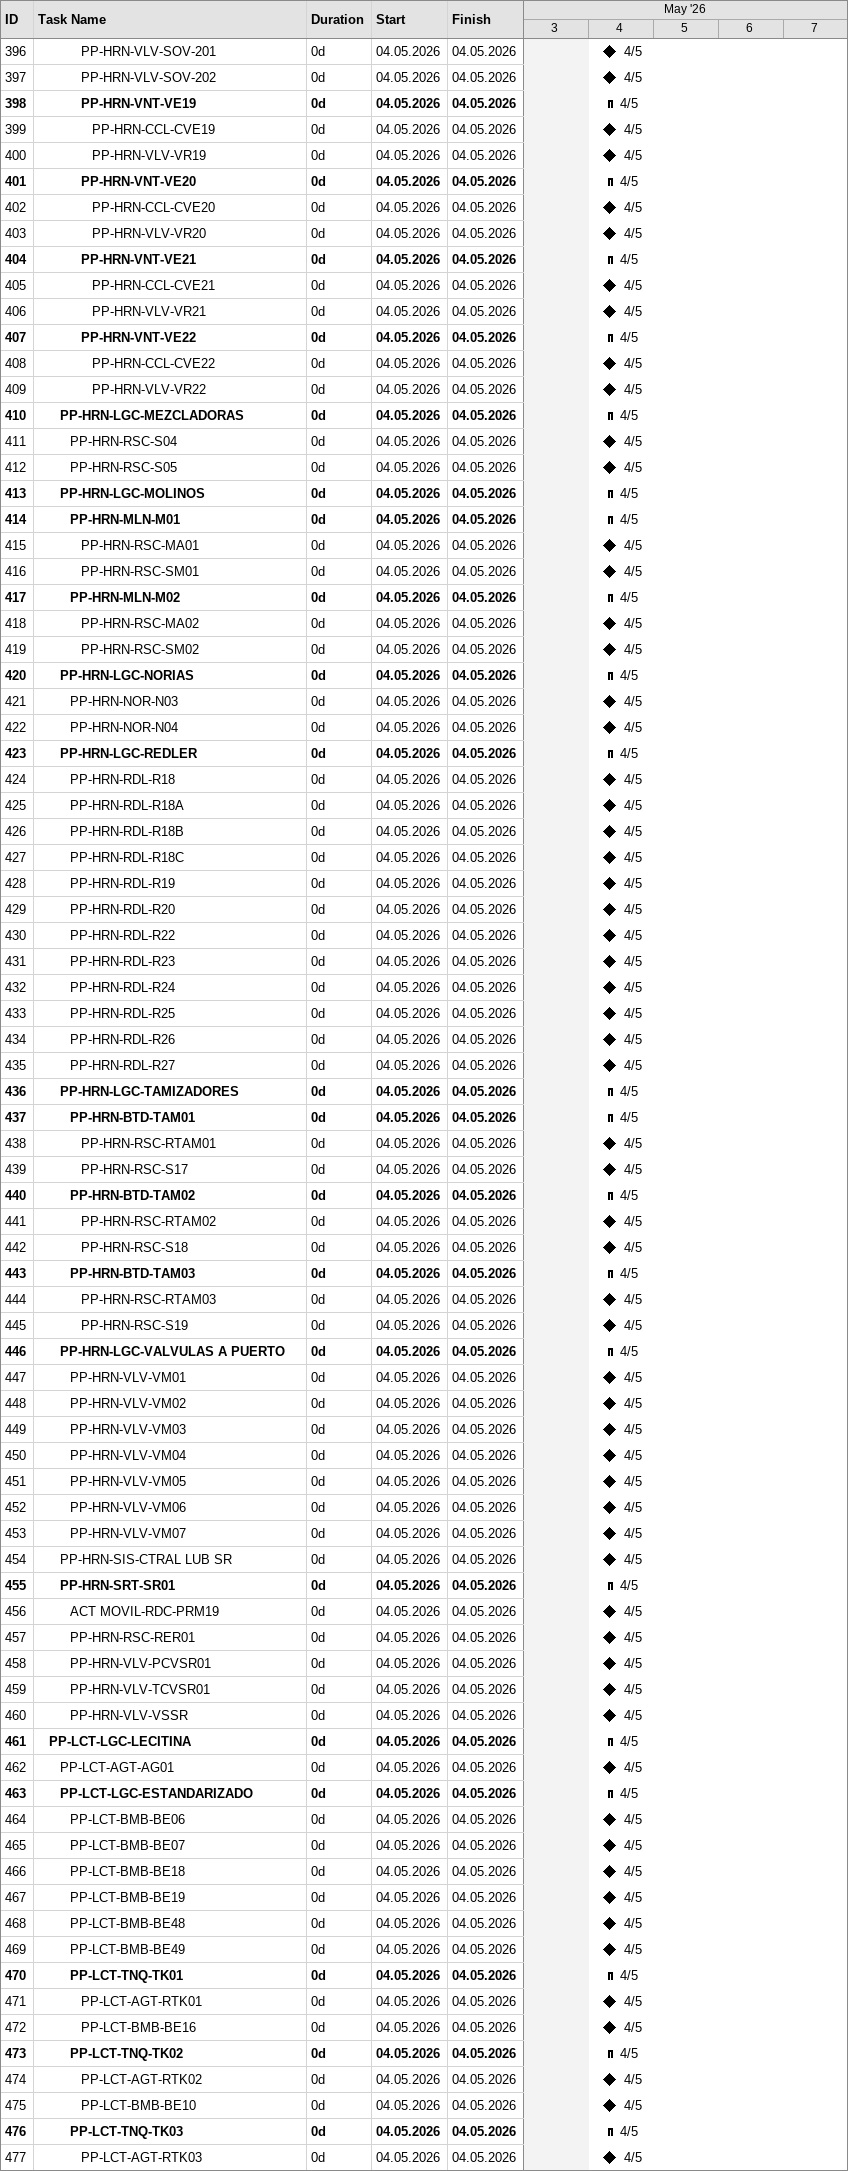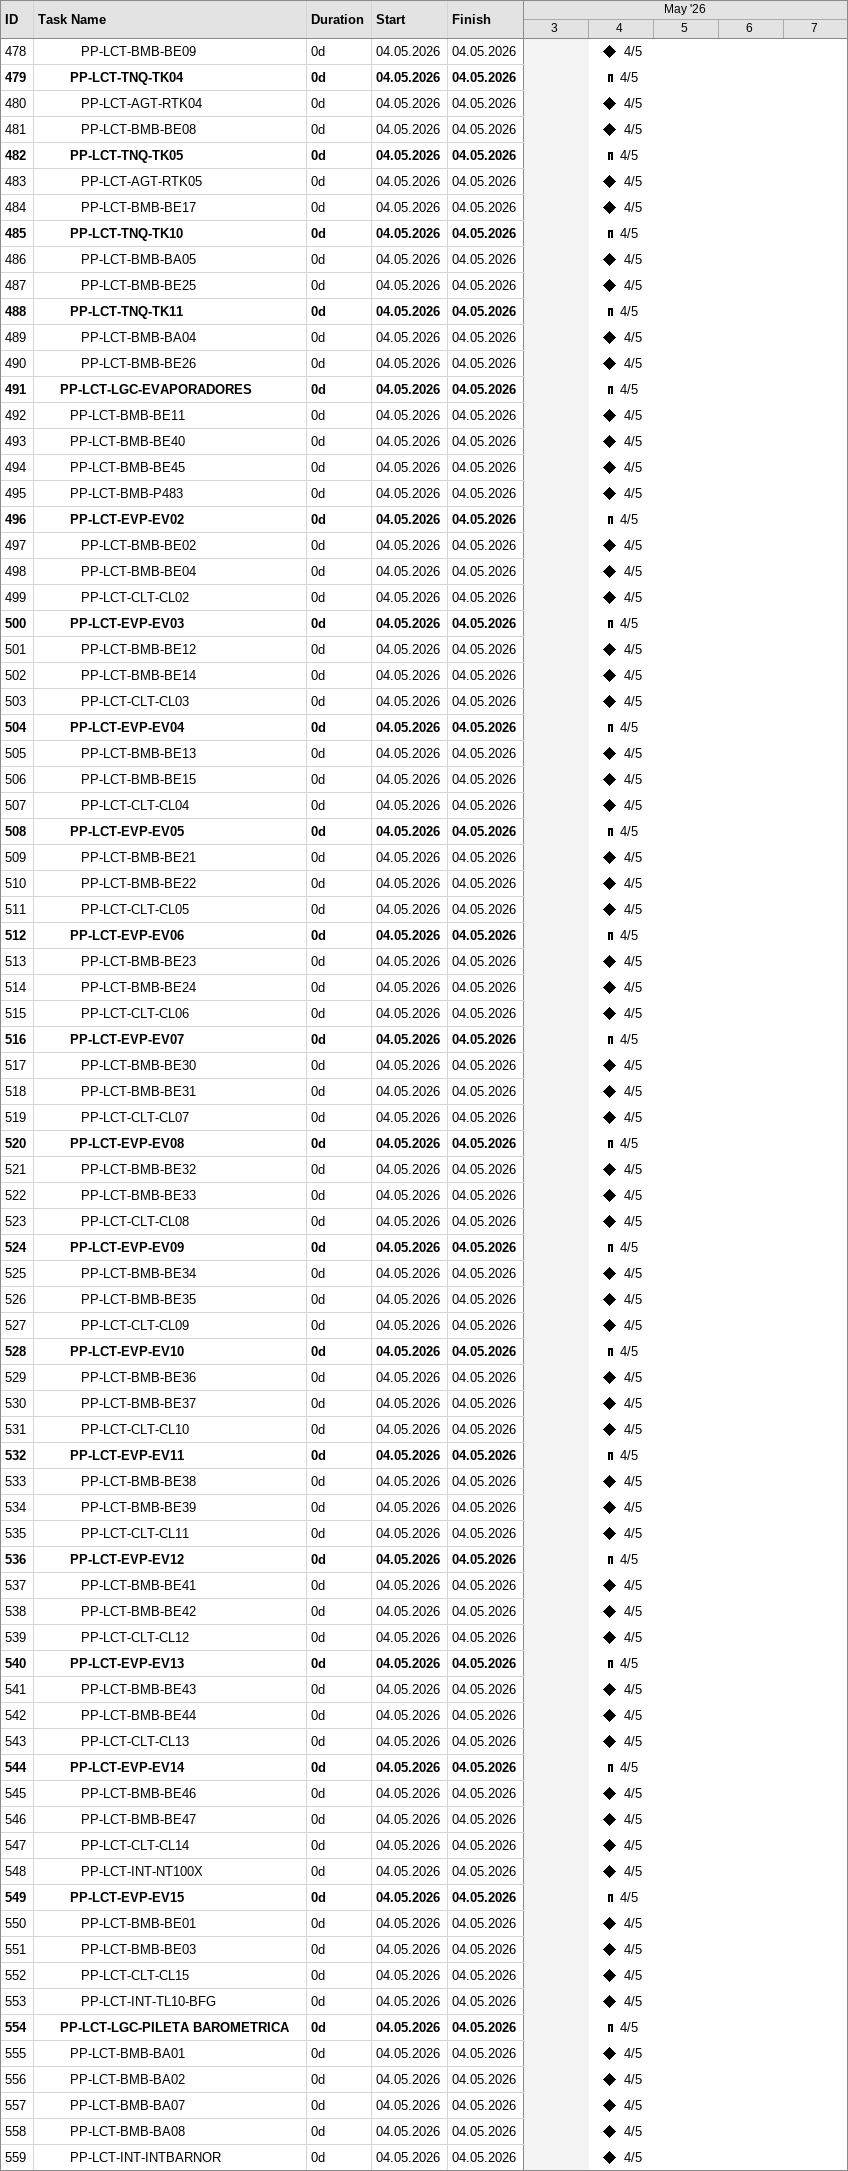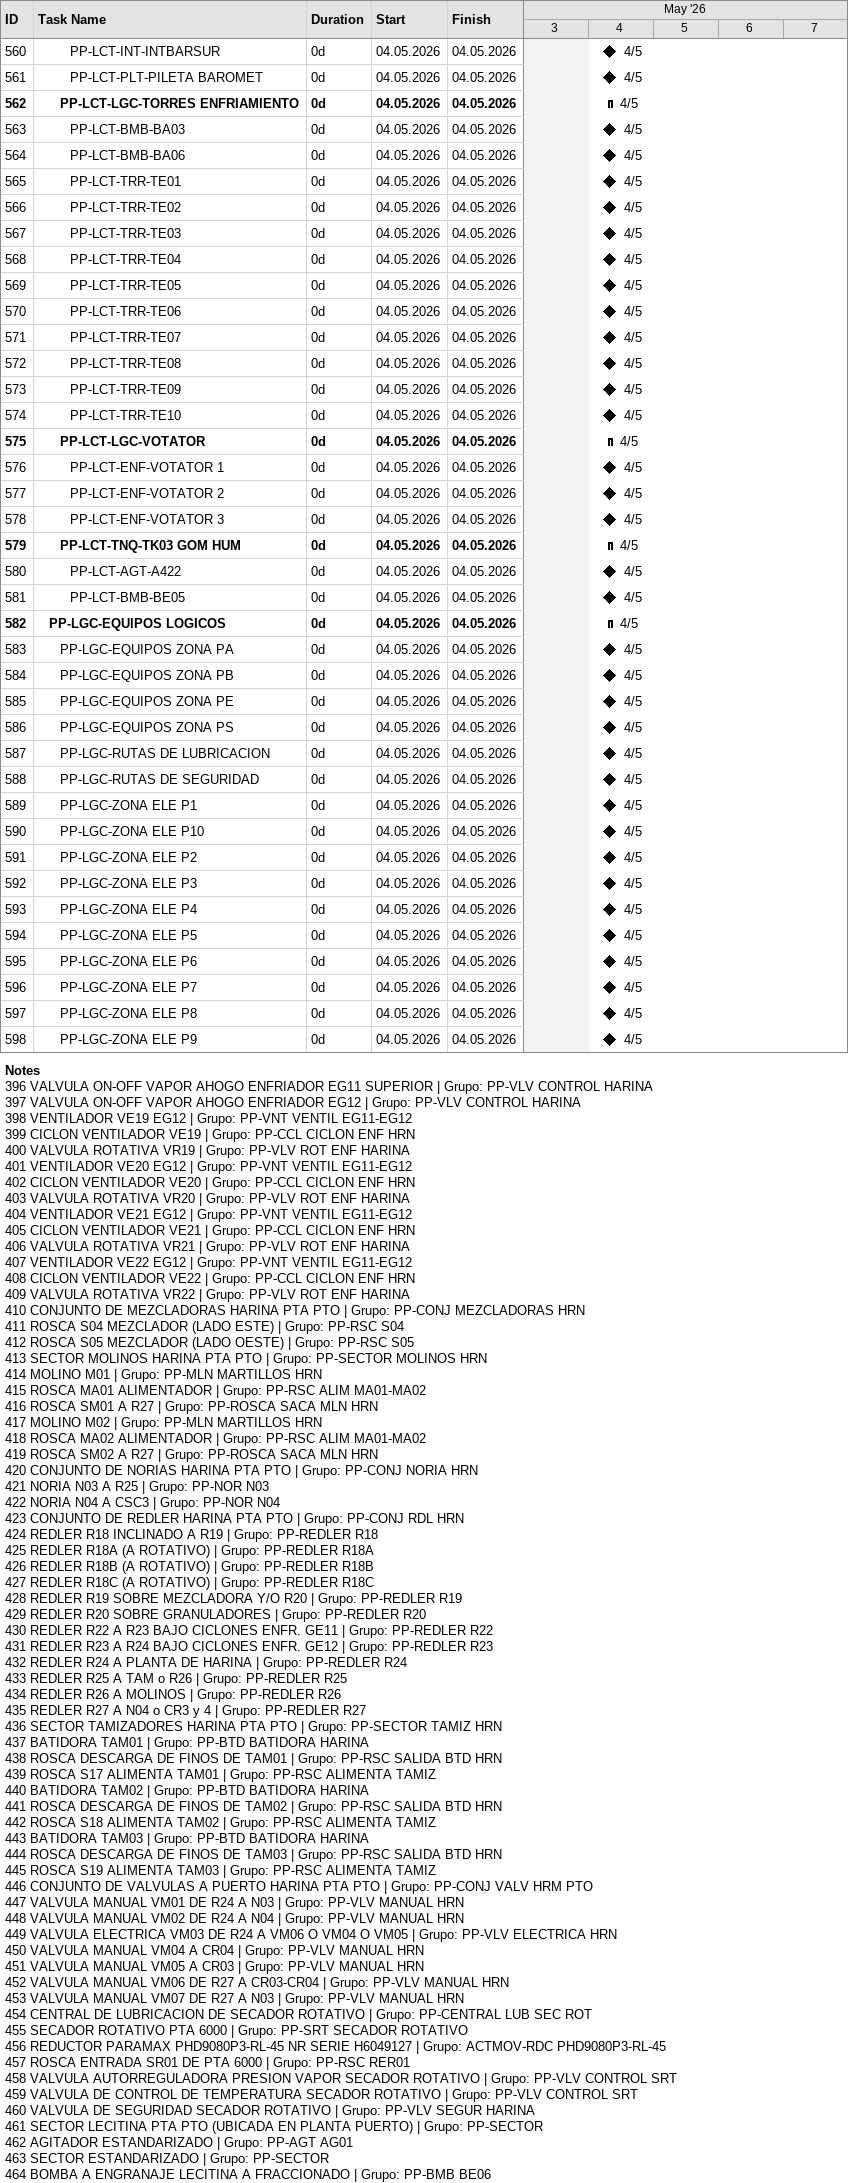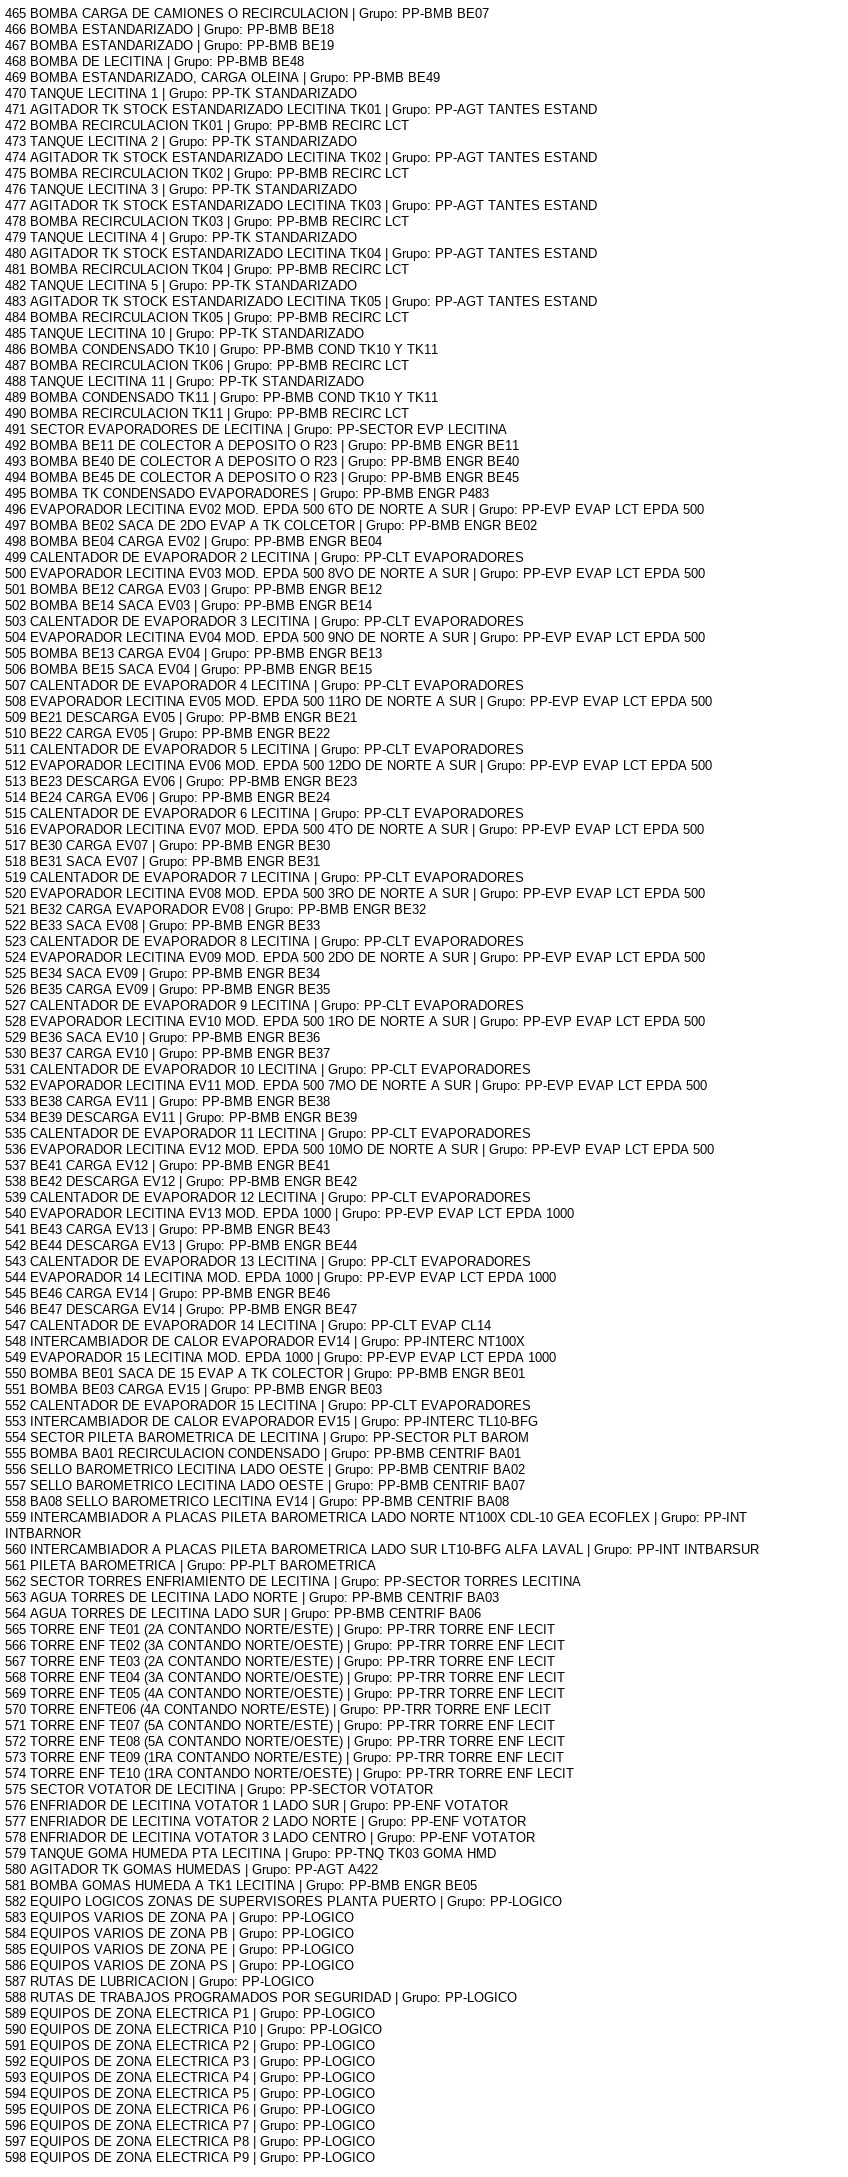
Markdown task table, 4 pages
| ID | Level | Task | Duration | Start | Finish |
|---|---|---|---|---|---|
| 396 | 5 | PP-HRN-VLV-SOV-201 | 0d | 2026-05-04 | 2026-05-04 |
| 397 | 5 | PP-HRN-VLV-SOV-202 | 0d | 2026-05-04 | 2026-05-04 |
| 398 | 5 | **PP-HRN-VNT-VE19** | 0d | 2026-05-04 | 2026-05-04 |
| 399 | 6 | PP-HRN-CCL-CVE19 | 0d | 2026-05-04 | 2026-05-04 |
| 400 | 6 | PP-HRN-VLV-VR19 | 0d | 2026-05-04 | 2026-05-04 |
| 401 | 5 | **PP-HRN-VNT-VE20** | 0d | 2026-05-04 | 2026-05-04 |
| 402 | 6 | PP-HRN-CCL-CVE20 | 0d | 2026-05-04 | 2026-05-04 |
| 403 | 6 | PP-HRN-VLV-VR20 | 0d | 2026-05-04 | 2026-05-04 |
| 404 | 5 | **PP-HRN-VNT-VE21** | 0d | 2026-05-04 | 2026-05-04 |
| 405 | 6 | PP-HRN-CCL-CVE21 | 0d | 2026-05-04 | 2026-05-04 |
| 406 | 6 | PP-HRN-VLV-VR21 | 0d | 2026-05-04 | 2026-05-04 |
| 407 | 5 | **PP-HRN-VNT-VE22** | 0d | 2026-05-04 | 2026-05-04 |
| 408 | 6 | PP-HRN-CCL-CVE22 | 0d | 2026-05-04 | 2026-05-04 |
| 409 | 6 | PP-HRN-VLV-VR22 | 0d | 2026-05-04 | 2026-05-04 |
| 410 | 3 | **PP-HRN-LGC-MEZCLADORAS** | 0d | 2026-05-04 | 2026-05-04 |
| 411 | 4 | PP-HRN-RSC-S04 | 0d | 2026-05-04 | 2026-05-04 |
| 412 | 4 | PP-HRN-RSC-S05 | 0d | 2026-05-04 | 2026-05-04 |
| 413 | 3 | **PP-HRN-LGC-MOLINOS** | 0d | 2026-05-04 | 2026-05-04 |
| 414 | 4 | **PP-HRN-MLN-M01** | 0d | 2026-05-04 | 2026-05-04 |
| 415 | 5 | PP-HRN-RSC-MA01 | 0d | 2026-05-04 | 2026-05-04 |
| 416 | 5 | PP-HRN-RSC-SM01 | 0d | 2026-05-04 | 2026-05-04 |
| 417 | 4 | **PP-HRN-MLN-M02** | 0d | 2026-05-04 | 2026-05-04 |
| 418 | 5 | PP-HRN-RSC-MA02 | 0d | 2026-05-04 | 2026-05-04 |
| 419 | 5 | PP-HRN-RSC-SM02 | 0d | 2026-05-04 | 2026-05-04 |
| 420 | 3 | **PP-HRN-LGC-NORIAS** | 0d | 2026-05-04 | 2026-05-04 |
| 421 | 4 | PP-HRN-NOR-N03 | 0d | 2026-05-04 | 2026-05-04 |
| 422 | 4 | PP-HRN-NOR-N04 | 0d | 2026-05-04 | 2026-05-04 |
| 423 | 3 | **PP-HRN-LGC-REDLER** | 0d | 2026-05-04 | 2026-05-04 |
| 424 | 4 | PP-HRN-RDL-R18 | 0d | 2026-05-04 | 2026-05-04 |
| 425 | 4 | PP-HRN-RDL-R18A | 0d | 2026-05-04 | 2026-05-04 |
| 426 | 4 | PP-HRN-RDL-R18B | 0d | 2026-05-04 | 2026-05-04 |
| 427 | 4 | PP-HRN-RDL-R18C | 0d | 2026-05-04 | 2026-05-04 |
| 428 | 4 | PP-HRN-RDL-R19 | 0d | 2026-05-04 | 2026-05-04 |
| 429 | 4 | PP-HRN-RDL-R20 | 0d | 2026-05-04 | 2026-05-04 |
| 430 | 4 | PP-HRN-RDL-R22 | 0d | 2026-05-04 | 2026-05-04 |
| 431 | 4 | PP-HRN-RDL-R23 | 0d | 2026-05-04 | 2026-05-04 |
| 432 | 4 | PP-HRN-RDL-R24 | 0d | 2026-05-04 | 2026-05-04 |
| 433 | 4 | PP-HRN-RDL-R25 | 0d | 2026-05-04 | 2026-05-04 |
| 434 | 4 | PP-HRN-RDL-R26 | 0d | 2026-05-04 | 2026-05-04 |
| 435 | 4 | PP-HRN-RDL-R27 | 0d | 2026-05-04 | 2026-05-04 |
| 436 | 3 | **PP-HRN-LGC-TAMIZADORES** | 0d | 2026-05-04 | 2026-05-04 |
| 437 | 4 | **PP-HRN-BTD-TAM01** | 0d | 2026-05-04 | 2026-05-04 |
| 438 | 5 | PP-HRN-RSC-RTAM01 | 0d | 2026-05-04 | 2026-05-04 |
| 439 | 5 | PP-HRN-RSC-S17 | 0d | 2026-05-04 | 2026-05-04 |
| 440 | 4 | **PP-HRN-BTD-TAM02** | 0d | 2026-05-04 | 2026-05-04 |
| 441 | 5 | PP-HRN-RSC-RTAM02 | 0d | 2026-05-04 | 2026-05-04 |
| 442 | 5 | PP-HRN-RSC-S18 | 0d | 2026-05-04 | 2026-05-04 |
| 443 | 4 | **PP-HRN-BTD-TAM03** | 0d | 2026-05-04 | 2026-05-04 |
| 444 | 5 | PP-HRN-RSC-RTAM03 | 0d | 2026-05-04 | 2026-05-04 |
| 445 | 5 | PP-HRN-RSC-S19 | 0d | 2026-05-04 | 2026-05-04 |
| 446 | 3 | **PP-HRN-LGC-VALVULAS A PUERTO** | 0d | 2026-05-04 | 2026-05-04 |
| 447 | 4 | PP-HRN-VLV-VM01 | 0d | 2026-05-04 | 2026-05-04 |
| 448 | 4 | PP-HRN-VLV-VM02 | 0d | 2026-05-04 | 2026-05-04 |
| 449 | 4 | PP-HRN-VLV-VM03 | 0d | 2026-05-04 | 2026-05-04 |
| 450 | 4 | PP-HRN-VLV-VM04 | 0d | 2026-05-04 | 2026-05-04 |
| 451 | 4 | PP-HRN-VLV-VM05 | 0d | 2026-05-04 | 2026-05-04 |
| 452 | 4 | PP-HRN-VLV-VM06 | 0d | 2026-05-04 | 2026-05-04 |
| 453 | 4 | PP-HRN-VLV-VM07 | 0d | 2026-05-04 | 2026-05-04 |
| 454 | 3 | PP-HRN-SIS-CTRAL LUB SR | 0d | 2026-05-04 | 2026-05-04 |
| 455 | 3 | **PP-HRN-SRT-SR01** | 0d | 2026-05-04 | 2026-05-04 |
| 456 | 4 | ACT MOVIL-RDC-PRM19 | 0d | 2026-05-04 | 2026-05-04 |
| 457 | 4 | PP-HRN-RSC-RER01 | 0d | 2026-05-04 | 2026-05-04 |
| 458 | 4 | PP-HRN-VLV-PCVSR01 | 0d | 2026-05-04 | 2026-05-04 |
| 459 | 4 | PP-HRN-VLV-TCVSR01 | 0d | 2026-05-04 | 2026-05-04 |
| 460 | 4 | PP-HRN-VLV-VSSR | 0d | 2026-05-04 | 2026-05-04 |
| 461 | 2 | **PP-LCT-LGC-LECITINA** | 0d | 2026-05-04 | 2026-05-04 |
| 462 | 3 | PP-LCT-AGT-AG01 | 0d | 2026-05-04 | 2026-05-04 |
| 463 | 3 | **PP-LCT-LGC-ESTANDARIZADO** | 0d | 2026-05-04 | 2026-05-04 |
| 464 | 4 | PP-LCT-BMB-BE06 | 0d | 2026-05-04 | 2026-05-04 |
| 465 | 4 | PP-LCT-BMB-BE07 | 0d | 2026-05-04 | 2026-05-04 |
| 466 | 4 | PP-LCT-BMB-BE18 | 0d | 2026-05-04 | 2026-05-04 |
| 467 | 4 | PP-LCT-BMB-BE19 | 0d | 2026-05-04 | 2026-05-04 |
| 468 | 4 | PP-LCT-BMB-BE48 | 0d | 2026-05-04 | 2026-05-04 |
| 469 | 4 | PP-LCT-BMB-BE49 | 0d | 2026-05-04 | 2026-05-04 |
| 470 | 4 | **PP-LCT-TNQ-TK01** | 0d | 2026-05-04 | 2026-05-04 |
| 471 | 5 | PP-LCT-AGT-RTK01 | 0d | 2026-05-04 | 2026-05-04 |
| 472 | 5 | PP-LCT-BMB-BE16 | 0d | 2026-05-04 | 2026-05-04 |
| 473 | 4 | **PP-LCT-TNQ-TK02** | 0d | 2026-05-04 | 2026-05-04 |
| 474 | 5 | PP-LCT-AGT-RTK02 | 0d | 2026-05-04 | 2026-05-04 |
| 475 | 5 | PP-LCT-BMB-BE10 | 0d | 2026-05-04 | 2026-05-04 |
| 476 | 4 | **PP-LCT-TNQ-TK03** | 0d | 2026-05-04 | 2026-05-04 |
| 477 | 5 | PP-LCT-AGT-RTK03 | 0d | 2026-05-04 | 2026-05-04 |
| 478 | 5 | PP-LCT-BMB-BE09 | 0d | 2026-05-04 | 2026-05-04 |
| 479 | 4 | **PP-LCT-TNQ-TK04** | 0d | 2026-05-04 | 2026-05-04 |
| 480 | 5 | PP-LCT-AGT-RTK04 | 0d | 2026-05-04 | 2026-05-04 |
| 481 | 5 | PP-LCT-BMB-BE08 | 0d | 2026-05-04 | 2026-05-04 |
| 482 | 4 | **PP-LCT-TNQ-TK05** | 0d | 2026-05-04 | 2026-05-04 |
| 483 | 5 | PP-LCT-AGT-RTK05 | 0d | 2026-05-04 | 2026-05-04 |
| 484 | 5 | PP-LCT-BMB-BE17 | 0d | 2026-05-04 | 2026-05-04 |
| 485 | 4 | **PP-LCT-TNQ-TK10** | 0d | 2026-05-04 | 2026-05-04 |
| 486 | 5 | PP-LCT-BMB-BA05 | 0d | 2026-05-04 | 2026-05-04 |
| 487 | 5 | PP-LCT-BMB-BE25 | 0d | 2026-05-04 | 2026-05-04 |
| 488 | 4 | **PP-LCT-TNQ-TK11** | 0d | 2026-05-04 | 2026-05-04 |
| 489 | 5 | PP-LCT-BMB-BA04 | 0d | 2026-05-04 | 2026-05-04 |
| 490 | 5 | PP-LCT-BMB-BE26 | 0d | 2026-05-04 | 2026-05-04 |
| 491 | 3 | **PP-LCT-LGC-EVAPORADORES** | 0d | 2026-05-04 | 2026-05-04 |
| 492 | 4 | PP-LCT-BMB-BE11 | 0d | 2026-05-04 | 2026-05-04 |
| 493 | 4 | PP-LCT-BMB-BE40 | 0d | 2026-05-04 | 2026-05-04 |
| 494 | 4 | PP-LCT-BMB-BE45 | 0d | 2026-05-04 | 2026-05-04 |
| 495 | 4 | PP-LCT-BMB-P483 | 0d | 2026-05-04 | 2026-05-04 |
| 496 | 4 | **PP-LCT-EVP-EV02** | 0d | 2026-05-04 | 2026-05-04 |
| 497 | 5 | PP-LCT-BMB-BE02 | 0d | 2026-05-04 | 2026-05-04 |
| 498 | 5 | PP-LCT-BMB-BE04 | 0d | 2026-05-04 | 2026-05-04 |
| 499 | 5 | PP-LCT-CLT-CL02 | 0d | 2026-05-04 | 2026-05-04 |
| 500 | 4 | **PP-LCT-EVP-EV03** | 0d | 2026-05-04 | 2026-05-04 |
| 501 | 5 | PP-LCT-BMB-BE12 | 0d | 2026-05-04 | 2026-05-04 |
| 502 | 5 | PP-LCT-BMB-BE14 | 0d | 2026-05-04 | 2026-05-04 |
| 503 | 5 | PP-LCT-CLT-CL03 | 0d | 2026-05-04 | 2026-05-04 |
| 504 | 4 | **PP-LCT-EVP-EV04** | 0d | 2026-05-04 | 2026-05-04 |
| 505 | 5 | PP-LCT-BMB-BE13 | 0d | 2026-05-04 | 2026-05-04 |
| 506 | 5 | PP-LCT-BMB-BE15 | 0d | 2026-05-04 | 2026-05-04 |
| 507 | 5 | PP-LCT-CLT-CL04 | 0d | 2026-05-04 | 2026-05-04 |
| 508 | 4 | **PP-LCT-EVP-EV05** | 0d | 2026-05-04 | 2026-05-04 |
| 509 | 5 | PP-LCT-BMB-BE21 | 0d | 2026-05-04 | 2026-05-04 |
| 510 | 5 | PP-LCT-BMB-BE22 | 0d | 2026-05-04 | 2026-05-04 |
| 511 | 5 | PP-LCT-CLT-CL05 | 0d | 2026-05-04 | 2026-05-04 |
| 512 | 4 | **PP-LCT-EVP-EV06** | 0d | 2026-05-04 | 2026-05-04 |
| 513 | 5 | PP-LCT-BMB-BE23 | 0d | 2026-05-04 | 2026-05-04 |
| 514 | 5 | PP-LCT-BMB-BE24 | 0d | 2026-05-04 | 2026-05-04 |
| 515 | 5 | PP-LCT-CLT-CL06 | 0d | 2026-05-04 | 2026-05-04 |
| 516 | 4 | **PP-LCT-EVP-EV07** | 0d | 2026-05-04 | 2026-05-04 |
| 517 | 5 | PP-LCT-BMB-BE30 | 0d | 2026-05-04 | 2026-05-04 |
| 518 | 5 | PP-LCT-BMB-BE31 | 0d | 2026-05-04 | 2026-05-04 |
| 519 | 5 | PP-LCT-CLT-CL07 | 0d | 2026-05-04 | 2026-05-04 |
| 520 | 4 | **PP-LCT-EVP-EV08** | 0d | 2026-05-04 | 2026-05-04 |
| 521 | 5 | PP-LCT-BMB-BE32 | 0d | 2026-05-04 | 2026-05-04 |
| 522 | 5 | PP-LCT-BMB-BE33 | 0d | 2026-05-04 | 2026-05-04 |
| 523 | 5 | PP-LCT-CLT-CL08 | 0d | 2026-05-04 | 2026-05-04 |
| 524 | 4 | **PP-LCT-EVP-EV09** | 0d | 2026-05-04 | 2026-05-04 |
| 525 | 5 | PP-LCT-BMB-BE34 | 0d | 2026-05-04 | 2026-05-04 |
| 526 | 5 | PP-LCT-BMB-BE35 | 0d | 2026-05-04 | 2026-05-04 |
| 527 | 5 | PP-LCT-CLT-CL09 | 0d | 2026-05-04 | 2026-05-04 |
| 528 | 4 | **PP-LCT-EVP-EV10** | 0d | 2026-05-04 | 2026-05-04 |
| 529 | 5 | PP-LCT-BMB-BE36 | 0d | 2026-05-04 | 2026-05-04 |
| 530 | 5 | PP-LCT-BMB-BE37 | 0d | 2026-05-04 | 2026-05-04 |
| 531 | 5 | PP-LCT-CLT-CL10 | 0d | 2026-05-04 | 2026-05-04 |
| 532 | 4 | **PP-LCT-EVP-EV11** | 0d | 2026-05-04 | 2026-05-04 |
| 533 | 5 | PP-LCT-BMB-BE38 | 0d | 2026-05-04 | 2026-05-04 |
| 534 | 5 | PP-LCT-BMB-BE39 | 0d | 2026-05-04 | 2026-05-04 |
| 535 | 5 | PP-LCT-CLT-CL11 | 0d | 2026-05-04 | 2026-05-04 |
| 536 | 4 | **PP-LCT-EVP-EV12** | 0d | 2026-05-04 | 2026-05-04 |
| 537 | 5 | PP-LCT-BMB-BE41 | 0d | 2026-05-04 | 2026-05-04 |
| 538 | 5 | PP-LCT-BMB-BE42 | 0d | 2026-05-04 | 2026-05-04 |
| 539 | 5 | PP-LCT-CLT-CL12 | 0d | 2026-05-04 | 2026-05-04 |
| 540 | 4 | **PP-LCT-EVP-EV13** | 0d | 2026-05-04 | 2026-05-04 |
| 541 | 5 | PP-LCT-BMB-BE43 | 0d | 2026-05-04 | 2026-05-04 |
| 542 | 5 | PP-LCT-BMB-BE44 | 0d | 2026-05-04 | 2026-05-04 |
| 543 | 5 | PP-LCT-CLT-CL13 | 0d | 2026-05-04 | 2026-05-04 |
| 544 | 4 | **PP-LCT-EVP-EV14** | 0d | 2026-05-04 | 2026-05-04 |
| 545 | 5 | PP-LCT-BMB-BE46 | 0d | 2026-05-04 | 2026-05-04 |
| 546 | 5 | PP-LCT-BMB-BE47 | 0d | 2026-05-04 | 2026-05-04 |
| 547 | 5 | PP-LCT-CLT-CL14 | 0d | 2026-05-04 | 2026-05-04 |
| 548 | 5 | PP-LCT-INT-NT100X | 0d | 2026-05-04 | 2026-05-04 |
| 549 | 4 | **PP-LCT-EVP-EV15** | 0d | 2026-05-04 | 2026-05-04 |
| 550 | 5 | PP-LCT-BMB-BE01 | 0d | 2026-05-04 | 2026-05-04 |
| 551 | 5 | PP-LCT-BMB-BE03 | 0d | 2026-05-04 | 2026-05-04 |
| 552 | 5 | PP-LCT-CLT-CL15 | 0d | 2026-05-04 | 2026-05-04 |
| 553 | 5 | PP-LCT-INT-TL10-BFG | 0d | 2026-05-04 | 2026-05-04 |
| 554 | 3 | **PP-LCT-LGC-PILETA BAROMETRICA** | 0d | 2026-05-04 | 2026-05-04 |
| 555 | 4 | PP-LCT-BMB-BA01 | 0d | 2026-05-04 | 2026-05-04 |
| 556 | 4 | PP-LCT-BMB-BA02 | 0d | 2026-05-04 | 2026-05-04 |
| 557 | 4 | PP-LCT-BMB-BA07 | 0d | 2026-05-04 | 2026-05-04 |
| 558 | 4 | PP-LCT-BMB-BA08 | 0d | 2026-05-04 | 2026-05-04 |
| 559 | 4 | PP-LCT-INT-INTBARNOR | 0d | 2026-05-04 | 2026-05-04 |
| 560 | 4 | PP-LCT-INT-INTBARSUR | 0d | 2026-05-04 | 2026-05-04 |
| 561 | 4 | PP-LCT-PLT-PILETA BAROMET | 0d | 2026-05-04 | 2026-05-04 |
| 562 | 3 | **PP-LCT-LGC-TORRES ENFRIAMIENTO** | 0d | 2026-05-04 | 2026-05-04 |
| 563 | 4 | PP-LCT-BMB-BA03 | 0d | 2026-05-04 | 2026-05-04 |
| 564 | 4 | PP-LCT-BMB-BA06 | 0d | 2026-05-04 | 2026-05-04 |
| 565 | 4 | PP-LCT-TRR-TE01 | 0d | 2026-05-04 | 2026-05-04 |
| 566 | 4 | PP-LCT-TRR-TE02 | 0d | 2026-05-04 | 2026-05-04 |
| 567 | 4 | PP-LCT-TRR-TE03 | 0d | 2026-05-04 | 2026-05-04 |
| 568 | 4 | PP-LCT-TRR-TE04 | 0d | 2026-05-04 | 2026-05-04 |
| 569 | 4 | PP-LCT-TRR-TE05 | 0d | 2026-05-04 | 2026-05-04 |
| 570 | 4 | PP-LCT-TRR-TE06 | 0d | 2026-05-04 | 2026-05-04 |
| 571 | 4 | PP-LCT-TRR-TE07 | 0d | 2026-05-04 | 2026-05-04 |
| 572 | 4 | PP-LCT-TRR-TE08 | 0d | 2026-05-04 | 2026-05-04 |
| 573 | 4 | PP-LCT-TRR-TE09 | 0d | 2026-05-04 | 2026-05-04 |
| 574 | 4 | PP-LCT-TRR-TE10 | 0d | 2026-05-04 | 2026-05-04 |
| 575 | 3 | **PP-LCT-LGC-VOTATOR** | 0d | 2026-05-04 | 2026-05-04 |
| 576 | 4 | PP-LCT-ENF-VOTATOR 1 | 0d | 2026-05-04 | 2026-05-04 |
| 577 | 4 | PP-LCT-ENF-VOTATOR 2 | 0d | 2026-05-04 | 2026-05-04 |
| 578 | 4 | PP-LCT-ENF-VOTATOR 3 | 0d | 2026-05-04 | 2026-05-04 |
| 579 | 3 | **PP-LCT-TNQ-TK03 GOM HUM** | 0d | 2026-05-04 | 2026-05-04 |
| 580 | 4 | PP-LCT-AGT-A422 | 0d | 2026-05-04 | 2026-05-04 |
| 581 | 4 | PP-LCT-BMB-BE05 | 0d | 2026-05-04 | 2026-05-04 |
| 582 | 2 | **PP-LGC-EQUIPOS LOGICOS** | 0d | 2026-05-04 | 2026-05-04 |
| 583 | 3 | PP-LGC-EQUIPOS ZONA PA | 0d | 2026-05-04 | 2026-05-04 |
| 584 | 3 | PP-LGC-EQUIPOS ZONA PB | 0d | 2026-05-04 | 2026-05-04 |
| 585 | 3 | PP-LGC-EQUIPOS ZONA PE | 0d | 2026-05-04 | 2026-05-04 |
| 586 | 3 | PP-LGC-EQUIPOS ZONA PS | 0d | 2026-05-04 | 2026-05-04 |
| 587 | 3 | PP-LGC-RUTAS DE LUBRICACION | 0d | 2026-05-04 | 2026-05-04 |
| 588 | 3 | PP-LGC-RUTAS DE SEGURIDAD | 0d | 2026-05-04 | 2026-05-04 |
| 589 | 3 | PP-LGC-ZONA ELE P1 | 0d | 2026-05-04 | 2026-05-04 |
| 590 | 3 | PP-LGC-ZONA ELE P10 | 0d | 2026-05-04 | 2026-05-04 |
| 591 | 3 | PP-LGC-ZONA ELE P2 | 0d | 2026-05-04 | 2026-05-04 |
| 592 | 3 | PP-LGC-ZONA ELE P3 | 0d | 2026-05-04 | 2026-05-04 |
| 593 | 3 | PP-LGC-ZONA ELE P4 | 0d | 2026-05-04 | 2026-05-04 |
| 594 | 3 | PP-LGC-ZONA ELE P5 | 0d | 2026-05-04 | 2026-05-04 |
| 595 | 3 | PP-LGC-ZONA ELE P6 | 0d | 2026-05-04 | 2026-05-04 |
| 596 | 3 | PP-LGC-ZONA ELE P7 | 0d | 2026-05-04 | 2026-05-04 |
| 597 | 3 | PP-LGC-ZONA ELE P8 | 0d | 2026-05-04 | 2026-05-04 |
| 598 | 3 | PP-LGC-ZONA ELE P9 | 0d | 2026-05-04 | 2026-05-04 |

Notes
- 396: VALVULA ON-OFF VAPOR AHOGO ENFRIADOR EG11 SUPERIOR | Grupo: PP-VLV CONTROL HARINA
- 397: VALVULA ON-OFF VAPOR AHOGO ENFRIADOR EG12 | Grupo: PP-VLV CONTROL HARINA
- 398: VENTILADOR VE19 EG12 | Grupo: PP-VNT VENTIL EG11-EG12
- 399: CICLON VENTILADOR VE19 | Grupo: PP-CCL CICLON ENF HRN
- 400: VALVULA ROTATIVA VR19 | Grupo: PP-VLV ROT ENF HARINA
- 401: VENTILADOR VE20 EG12 | Grupo: PP-VNT VENTIL EG11-EG12
- 402: CICLON VENTILADOR VE20 | Grupo: PP-CCL CICLON ENF HRN
- 403: VALVULA ROTATIVA VR20 | Grupo: PP-VLV ROT ENF HARINA
- 404: VENTILADOR VE21 EG12 | Grupo: PP-VNT VENTIL EG11-EG12
- 405: CICLON VENTILADOR VE21 | Grupo: PP-CCL CICLON ENF HRN
- 406: VALVULA ROTATIVA VR21 | Grupo: PP-VLV ROT ENF HARINA
- 407: VENTILADOR VE22 EG12 | Grupo: PP-VNT VENTIL EG11-EG12
- 408: CICLON VENTILADOR VE22 | Grupo: PP-CCL CICLON ENF HRN
- 409: VALVULA ROTATIVA VR22 | Grupo: PP-VLV ROT ENF HARINA
- 410: CONJUNTO DE MEZCLADORAS HARINA PTA PTO | Grupo: PP-CONJ MEZCLADORAS HRN
- 411: ROSCA S04 MEZCLADOR (LADO ESTE) | Grupo: PP-RSC S04
- 412: ROSCA S05 MEZCLADOR (LADO OESTE) | Grupo: PP-RSC S05
- 413: SECTOR MOLINOS HARINA PTA PTO | Grupo: PP-SECTOR MOLINOS HRN
- 414: MOLINO M01 | Grupo: PP-MLN MARTILLOS HRN
- 415: ROSCA MA01 ALIMENTADOR | Grupo: PP-RSC ALIM MA01-MA02
- 416: ROSCA SM01 A R27 | Grupo: PP-ROSCA SACA MLN HRN
- 417: MOLINO M02 | Grupo: PP-MLN MARTILLOS HRN
- 418: ROSCA MA02 ALIMENTADOR | Grupo: PP-RSC ALIM MA01-MA02
- 419: ROSCA SM02 A R27 | Grupo: PP-ROSCA SACA MLN HRN
- 420: CONJUNTO DE NORIAS HARINA PTA PTO | Grupo: PP-CONJ NORIA HRN
- 421: NORIA N03 A R25 | Grupo: PP-NOR N03
- 422: NORIA N04 A CSC3 | Grupo: PP-NOR N04
- 423: CONJUNTO DE REDLER HARINA PTA PTO | Grupo: PP-CONJ RDL HRN
- 424: REDLER R18 INCLINADO A R19 | Grupo: PP-REDLER R18
- 425: REDLER R18A (A ROTATIVO) | Grupo: PP-REDLER R18A
- 426: REDLER R18B (A ROTATIVO) | Grupo: PP-REDLER R18B
- 427: REDLER R18C (A ROTATIVO) | Grupo: PP-REDLER R18C
- 428: REDLER R19 SOBRE MEZCLADORA Y/O R20 | Grupo: PP-REDLER R19
- 429: REDLER R20 SOBRE GRANULADORES | Grupo: PP-REDLER R20
- 430: REDLER R22 A R23 BAJO CICLONES ENFR. GE11 | Grupo: PP-REDLER R22
- 431: REDLER R23 A R24 BAJO CICLONES ENFR. GE12 | Grupo: PP-REDLER R23
- 432: REDLER R24 A PLANTA DE HARINA | Grupo: PP-REDLER R24
- 433: REDLER R25 A TAM o R26 | Grupo: PP-REDLER R25
- 434: REDLER R26 A MOLINOS | Grupo: PP-REDLER R26
- 435: REDLER R27 A N04 o CR3 y 4 | Grupo: PP-REDLER R27
- 436: SECTOR TAMIZADORES HARINA PTA PTO | Grupo: PP-SECTOR TAMIZ HRN
- 437: BATIDORA TAM01 | Grupo: PP-BTD BATIDORA HARINA
- 438: ROSCA DESCARGA DE FINOS DE TAM01 | Grupo: PP-RSC SALIDA BTD HRN
- 439: ROSCA S17 ALIMENTA TAM01 | Grupo: PP-RSC ALIMENTA TAMIZ
- 440: BATIDORA TAM02 | Grupo: PP-BTD BATIDORA HARINA
- 441: ROSCA DESCARGA DE FINOS DE TAM02 | Grupo: PP-RSC SALIDA BTD HRN
- 442: ROSCA S18 ALIMENTA TAM02 | Grupo: PP-RSC ALIMENTA TAMIZ
- 443: BATIDORA TAM03 | Grupo: PP-BTD BATIDORA HARINA
- 444: ROSCA DESCARGA DE FINOS DE TAM03 | Grupo: PP-RSC SALIDA BTD HRN
- 445: ROSCA S19 ALIMENTA TAM03 | Grupo: PP-RSC ALIMENTA TAMIZ
- 446: CONJUNTO DE VALVULAS A PUERTO HARINA PTA PTO | Grupo: PP-CONJ VALV HRM PTO
- 447: VALVULA MANUAL VM01 DE R24 A N03 | Grupo: PP-VLV MANUAL HRN
- 448: VALVULA MANUAL VM02 DE R24 A N04 | Grupo: PP-VLV MANUAL HRN
- 449: VALVULA ELECTRICA VM03 DE R24 A VM06 O VM04 O VM05 | Grupo: PP-VLV ELECTRICA HRN
- 450: VALVULA MANUAL VM04 A CR04 | Grupo: PP-VLV MANUAL HRN
- 451: VALVULA MANUAL VM05 A CR03 | Grupo: PP-VLV MANUAL HRN
- 452: VALVULA MANUAL VM06 DE R27 A CR03-CR04 | Grupo: PP-VLV MANUAL HRN
- 453: VALVULA MANUAL VM07 DE R27 A N03 | Grupo: PP-VLV MANUAL HRN
- 454: CENTRAL DE LUBRICACION DE SECADOR ROTATIVO | Grupo: PP-CENTRAL LUB SEC ROT
- 455: SECADOR ROTATIVO PTA 6000 | Grupo: PP-SRT SECADOR ROTATIVO
- 456: REDUCTOR PARAMAX PHD9080P3-RL-45 NR SERIE H6049127 | Grupo: ACTMOV-RDC PHD9080P3-RL-45
- 457: ROSCA ENTRADA SR01 DE PTA 6000 | Grupo: PP-RSC RER01
- 458: VALVULA AUTORREGULADORA PRESION VAPOR SECADOR ROTATIVO | Grupo: PP-VLV CONTROL SRT
- 459: VALVULA DE CONTROL DE TEMPERATURA SECADOR ROTATIVO | Grupo: PP-VLV CONTROL SRT
- 460: VALVULA DE SEGURIDAD SECADOR ROTATIVO | Grupo: PP-VLV SEGUR HARINA
- 461: SECTOR LECITINA PTA PTO (UBICADA EN PLANTA PUERTO) | Grupo: PP-SECTOR
- 462: AGITADOR ESTANDARIZADO | Grupo: PP-AGT AG01
- 463: SECTOR ESTANDARIZADO | Grupo: PP-SECTOR
- 464: BOMBA A ENGRANAJE LECITINA A FRACCIONADO | Grupo: PP-BMB BE06
- 465: BOMBA CARGA DE CAMIONES O RECIRCULACION | Grupo: PP-BMB BE07
- 466: BOMBA ESTANDARIZADO | Grupo: PP-BMB BE18
- 467: BOMBA ESTANDARIZADO | Grupo: PP-BMB BE19
- 468: BOMBA DE LECITINA | Grupo: PP-BMB BE48
- 469: BOMBA ESTANDARIZADO, CARGA OLEINA | Grupo: PP-BMB BE49
- 470: TANQUE LECITINA 1 | Grupo: PP-TK STANDARIZADO
- 471: AGITADOR TK STOCK ESTANDARIZADO LECITINA TK01 | Grupo: PP-AGT TANTES ESTAND
- 472: BOMBA RECIRCULACION TK01 | Grupo: PP-BMB RECIRC LCT
- 473: TANQUE LECITINA 2 | Grupo: PP-TK STANDARIZADO
- 474: AGITADOR TK STOCK ESTANDARIZADO LECITINA TK02 | Grupo: PP-AGT TANTES ESTAND
- 475: BOMBA RECIRCULACION TK02 | Grupo: PP-BMB RECIRC LCT
- 476: TANQUE LECITINA 3 | Grupo: PP-TK STANDARIZADO
- 477: AGITADOR TK STOCK ESTANDARIZADO LECITINA TK03 | Grupo: PP-AGT TANTES ESTAND
- 478: BOMBA RECIRCULACION TK03 | Grupo: PP-BMB RECIRC LCT
- 479: TANQUE LECITINA 4 | Grupo: PP-TK STANDARIZADO
- 480: AGITADOR TK STOCK ESTANDARIZADO LECITINA TK04 | Grupo: PP-AGT TANTES ESTAND
- 481: BOMBA RECIRCULACION TK04 | Grupo: PP-BMB RECIRC LCT
- 482: TANQUE LECITINA 5 | Grupo: PP-TK STANDARIZADO
- 483: AGITADOR TK STOCK ESTANDARIZADO LECITINA TK05 | Grupo: PP-AGT TANTES ESTAND
- 484: BOMBA RECIRCULACION TK05 | Grupo: PP-BMB RECIRC LCT
- 485: TANQUE LECITINA 10 | Grupo: PP-TK STANDARIZADO
- 486: BOMBA CONDENSADO TK10 | Grupo: PP-BMB COND TK10 Y TK11
- 487: BOMBA RECIRCULACION TK06 | Grupo: PP-BMB RECIRC LCT
- 488: TANQUE LECITINA 11 | Grupo: PP-TK STANDARIZADO
- 489: BOMBA CONDENSADO TK11 | Grupo: PP-BMB COND TK10 Y TK11
- 490: BOMBA RECIRCULACION TK11 | Grupo: PP-BMB RECIRC LCT
- 491: SECTOR EVAPORADORES DE LECITINA | Grupo: PP-SECTOR EVP LECITINA
- 492: BOMBA BE11 DE COLECTOR A DEPOSITO O R23 | Grupo: PP-BMB ENGR BE11
- 493: BOMBA BE40 DE COLECTOR A DEPOSITO O R23 | Grupo: PP-BMB ENGR BE40
- 494: BOMBA BE45 DE COLECTOR A DEPOSITO O R23 | Grupo: PP-BMB ENGR BE45
- 495: BOMBA TK CONDENSADO EVAPORADORES | Grupo: PP-BMB ENGR P483
- 496: EVAPORADOR LECITINA EV02 MOD. EPDA 500 6TO DE NORTE A SUR | Grupo: PP-EVP EVAP LCT EPDA 500
- 497: BOMBA BE02 SACA DE 2DO EVAP A TK COLCETOR | Grupo: PP-BMB ENGR BE02
- 498: BOMBA BE04 CARGA EV02 | Grupo: PP-BMB ENGR BE04
- 499: CALENTADOR DE EVAPORADOR 2 LECITINA | Grupo: PP-CLT EVAPORADORES
- 500: EVAPORADOR LECITINA EV03 MOD. EPDA 500 8VO DE NORTE A SUR | Grupo: PP-EVP EVAP LCT EPDA 500
- 501: BOMBA BE12 CARGA EV03 | Grupo: PP-BMB ENGR BE12
- 502: BOMBA BE14 SACA EV03 | Grupo: PP-BMB ENGR BE14
- 503: CALENTADOR DE EVAPORADOR 3 LECITINA | Grupo: PP-CLT EVAPORADORES
- 504: EVAPORADOR LECITINA EV04 MOD. EPDA 500 9NO DE NORTE A SUR | Grupo: PP-EVP EVAP LCT EPDA 500
- 505: BOMBA BE13 CARGA EV04 | Grupo: PP-BMB ENGR BE13
- 506: BOMBA BE15 SACA EV04 | Grupo: PP-BMB ENGR BE15
- 507: CALENTADOR DE EVAPORADOR 4 LECITINA | Grupo: PP-CLT EVAPORADORES
- 508: EVAPORADOR LECITINA EV05 MOD. EPDA 500 11RO DE NORTE A SUR | Grupo: PP-EVP EVAP LCT EPDA 500
- 509: BE21 DESCARGA EV05 | Grupo: PP-BMB ENGR BE21
- 510: BE22 CARGA EV05 | Grupo: PP-BMB ENGR BE22
- 511: CALENTADOR DE EVAPORADOR 5 LECITINA | Grupo: PP-CLT EVAPORADORES
- 512: EVAPORADOR LECITINA EV06 MOD. EPDA 500 12DO DE NORTE A SUR | Grupo: PP-EVP EVAP LCT EPDA 500
- 513: BE23 DESCARGA EV06 | Grupo: PP-BMB ENGR BE23
- 514: BE24 CARGA EV06 | Grupo: PP-BMB ENGR BE24
- 515: CALENTADOR DE EVAPORADOR 6 LECITINA | Grupo: PP-CLT EVAPORADORES
- 516: EVAPORADOR LECITINA EV07 MOD. EPDA 500 4TO DE NORTE A SUR | Grupo: PP-EVP EVAP LCT EPDA 500
- 517: BE30 CARGA EV07 | Grupo: PP-BMB ENGR BE30
- 518: BE31 SACA EV07 | Grupo: PP-BMB ENGR BE31
- 519: CALENTADOR DE EVAPORADOR 7 LECITINA | Grupo: PP-CLT EVAPORADORES
- 520: EVAPORADOR LECITINA EV08 MOD. EPDA 500 3RO DE NORTE A SUR | Grupo: PP-EVP EVAP LCT EPDA 500
- 521: BE32 CARGA EVAPORADOR EV08 | Grupo: PP-BMB ENGR BE32
- 522: BE33 SACA EV08 | Grupo: PP-BMB ENGR BE33
- 523: CALENTADOR DE EVAPORADOR 8 LECITINA | Grupo: PP-CLT EVAPORADORES
- 524: EVAPORADOR LECITINA EV09 MOD. EPDA 500 2DO DE NORTE A SUR | Grupo: PP-EVP EVAP LCT EPDA 500
- 525: BE34 SACA EV09 | Grupo: PP-BMB ENGR BE34
- 526: BE35 CARGA EV09 | Grupo: PP-BMB ENGR BE35
- 527: CALENTADOR DE EVAPORADOR 9 LECITINA | Grupo: PP-CLT EVAPORADORES
- 528: EVAPORADOR LECITINA EV10 MOD. EPDA 500 1RO DE NORTE A SUR | Grupo: PP-EVP EVAP LCT EPDA 500
- 529: BE36 SACA EV10 | Grupo: PP-BMB ENGR BE36
- 530: BE37 CARGA EV10 | Grupo: PP-BMB ENGR BE37
- 531: CALENTADOR DE EVAPORADOR 10 LECITINA | Grupo: PP-CLT EVAPORADORES
- 532: EVAPORADOR LECITINA EV11 MOD. EPDA 500 7MO DE NORTE A SUR | Grupo: PP-EVP EVAP LCT EPDA 500
- 533: BE38 CARGA EV11 | Grupo: PP-BMB ENGR BE38
- 534: BE39 DESCARGA EV11 | Grupo: PP-BMB ENGR BE39
- 535: CALENTADOR DE EVAPORADOR 11 LECITINA | Grupo: PP-CLT EVAPORADORES
- 536: EVAPORADOR LECITINA EV12 MOD. EPDA 500 10MO DE NORTE A SUR | Grupo: PP-EVP EVAP LCT EPDA 500
- 537: BE41 CARGA EV12 | Grupo: PP-BMB ENGR BE41
- 538: BE42 DESCARGA EV12 | Grupo: PP-BMB ENGR BE42
- 539: CALENTADOR DE EVAPORADOR 12 LECITINA | Grupo: PP-CLT EVAPORADORES
- 540: EVAPORADOR LECITINA EV13 MOD. EPDA 1000 | Grupo: PP-EVP EVAP LCT EPDA 1000
- 541: BE43 CARGA EV13 | Grupo: PP-BMB ENGR BE43
- 542: BE44 DESCARGA EV13 | Grupo: PP-BMB ENGR BE44
- 543: CALENTADOR DE EVAPORADOR 13 LECITINA | Grupo: PP-CLT EVAPORADORES
- 544: EVAPORADOR 14 LECITINA MOD. EPDA 1000 | Grupo: PP-EVP EVAP LCT EPDA 1000
- 545: BE46 CARGA EV14 | Grupo: PP-BMB ENGR BE46
- 546: BE47 DESCARGA EV14 | Grupo: PP-BMB ENGR BE47
- 547: CALENTADOR DE EVAPORADOR 14 LECITINA | Grupo: PP-CLT EVAP CL14
- 548: INTERCAMBIADOR DE CALOR EVAPORADOR EV14 | Grupo: PP-INTERC NT100X
- 549: EVAPORADOR 15 LECITINA MOD. EPDA 1000 | Grupo: PP-EVP EVAP LCT EPDA 1000
- 550: BOMBA BE01 SACA DE 15 EVAP A TK COLECTOR | Grupo: PP-BMB ENGR BE01
- 551: BOMBA BE03 CARGA EV15 | Grupo: PP-BMB ENGR BE03
- 552: CALENTADOR DE EVAPORADOR 15 LECITINA | Grupo: PP-CLT EVAPORADORES
- 553: INTERCAMBIADOR DE CALOR EVAPORADOR EV15 | Grupo: PP-INTERC TL10-BFG
- 554: SECTOR PILETA BAROMETRICA DE LECITINA | Grupo: PP-SECTOR PLT BAROM
- 555: BOMBA BA01 RECIRCULACION CONDENSADO | Grupo: PP-BMB CENTRIF BA01
- 556: SELLO BAROMETRICO LECITINA LADO OESTE | Grupo: PP-BMB CENTRIF BA02
- 557: SELLO BAROMETRICO LECITINA LADO OESTE | Grupo: PP-BMB CENTRIF BA07
- 558: BA08 SELLO BAROMETRICO LECITINA EV14 | Grupo: PP-BMB CENTRIF BA08
- 559: INTERCAMBIADOR A PLACAS PILETA BAROMETRICA LADO NORTE NT100X CDL-10 GEA ECOFLEX | Grupo: PP-INT INTBARNOR
- 560: INTERCAMBIADOR A PLACAS PILETA BAROMETRICA LADO SUR LT10-BFG ALFA LAVAL | Grupo: PP-INT INTBARSUR
- 561: PILETA BAROMETRICA | Grupo: PP-PLT BAROMETRICA
- 562: SECTOR TORRES ENFRIAMIENTO DE LECITINA | Grupo: PP-SECTOR TORRES LECITINA
- 563: AGUA TORRES DE LECITINA LADO NORTE | Grupo: PP-BMB CENTRIF BA03
- 564: AGUA TORRES DE LECITINA LADO SUR | Grupo: PP-BMB CENTRIF BA06
- 565: TORRE ENF TE01 (2A CONTANDO NORTE/ESTE) | Grupo: PP-TRR TORRE ENF LECIT
- 566: TORRE ENF TE02 (3A CONTANDO NORTE/OESTE) | Grupo: PP-TRR TORRE ENF LECIT
- 567: TORRE ENF TE03 (2A CONTANDO NORTE/ESTE) | Grupo: PP-TRR TORRE ENF LECIT
- 568: TORRE ENF TE04 (3A CONTANDO NORTE/OESTE) | Grupo: PP-TRR TORRE ENF LECIT
- 569: TORRE ENF TE05 (4A CONTANDO NORTE/OESTE) | Grupo: PP-TRR TORRE ENF LECIT
- 570: TORRE ENFTE06 (4A CONTANDO NORTE/ESTE) | Grupo: PP-TRR TORRE ENF LECIT
- 571: TORRE ENF TE07 (5A CONTANDO NORTE/ESTE) | Grupo: PP-TRR TORRE ENF LECIT
- 572: TORRE ENF TE08 (5A CONTANDO NORTE/OESTE) | Grupo: PP-TRR TORRE ENF LECIT
- 573: TORRE ENF TE09 (1RA CONTANDO NORTE/ESTE) | Grupo: PP-TRR TORRE ENF LECIT
- 574: TORRE ENF TE10 (1RA CONTANDO NORTE/OESTE) | Grupo: PP-TRR TORRE ENF LECIT
- 575: SECTOR VOTATOR DE LECITINA | Grupo: PP-SECTOR VOTATOR
- 576: ENFRIADOR DE LECITINA VOTATOR 1 LADO SUR | Grupo: PP-ENF VOTATOR
- 577: ENFRIADOR DE LECITINA VOTATOR 2 LADO NORTE | Grupo: PP-ENF VOTATOR
- 578: ENFRIADOR DE LECITINA VOTATOR 3 LADO CENTRO | Grupo: PP-ENF VOTATOR
- 579: TANQUE GOMA HUMEDA PTA LECITINA | Grupo: PP-TNQ TK03 GOMA HMD
- 580: AGITADOR TK GOMAS HUMEDAS | Grupo: PP-AGT A422
- 581: BOMBA GOMAS HUMEDA A TK1 LECITINA | Grupo: PP-BMB ENGR BE05
- 582: EQUIPO LOGICOS ZONAS DE SUPERVISORES PLANTA PUERTO | Grupo: PP-LOGICO
- 583: EQUIPOS VARIOS DE ZONA PA | Grupo: PP-LOGICO
- 584: EQUIPOS VARIOS DE ZONA PB | Grupo: PP-LOGICO
- 585: EQUIPOS VARIOS DE ZONA PE | Grupo: PP-LOGICO
- 586: EQUIPOS VARIOS DE ZONA PS | Grupo: PP-LOGICO
- 587: RUTAS DE LUBRICACION | Grupo: PP-LOGICO
- 588: RUTAS DE TRABAJOS PROGRAMADOS POR SEGURIDAD | Grupo: PP-LOGICO
- 589: EQUIPOS DE ZONA ELECTRICA P1 | Grupo: PP-LOGICO
- 590: EQUIPOS DE ZONA ELECTRICA P10 | Grupo: PP-LOGICO
- 591: EQUIPOS DE ZONA ELECTRICA P2 | Grupo: PP-LOGICO
- 592: EQUIPOS DE ZONA ELECTRICA P3 | Grupo: PP-LOGICO
- 593: EQUIPOS DE ZONA ELECTRICA P4 | Grupo: PP-LOGICO
- 594: EQUIPOS DE ZONA ELECTRICA P5 | Grupo: PP-LOGICO
- 595: EQUIPOS DE ZONA ELECTRICA P6 | Grupo: PP-LOGICO
- 596: EQUIPOS DE ZONA ELECTRICA P7 | Grupo: PP-LOGICO
- 597: EQUIPOS DE ZONA ELECTRICA P8 | Grupo: PP-LOGICO
- 598: EQUIPOS DE ZONA ELECTRICA P9 | Grupo: PP-LOGICO
